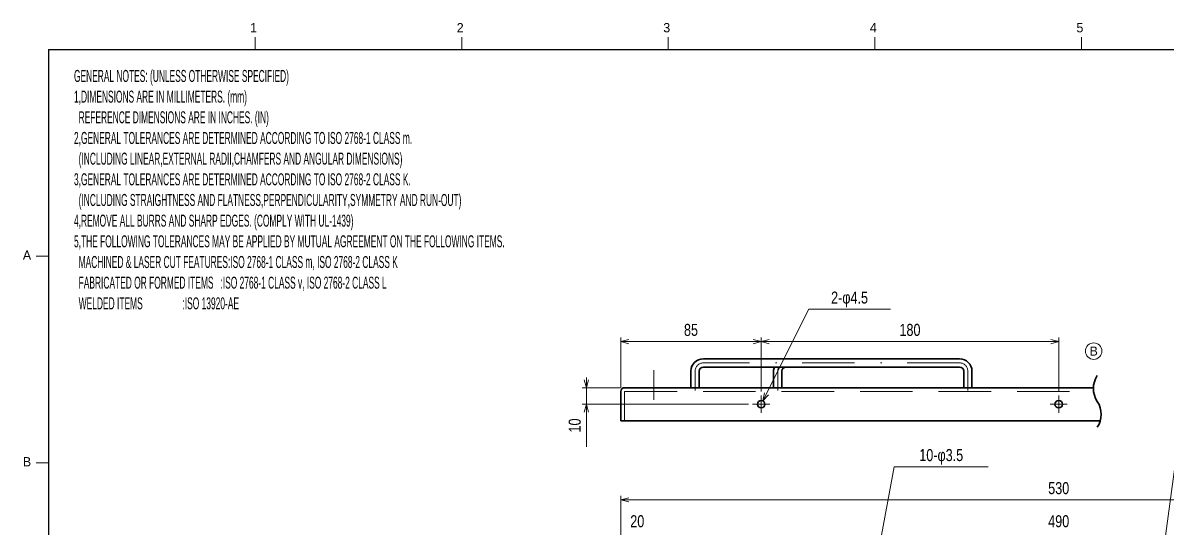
# Model space of a CAD drawing. Header units: millimetres. Extents: x 10 to 832, y 7 to 590.
# Drawn here: x 29.3 to 306.2, y 468.2 to 590.4 of the extents above; entities that cross this region are included whole.
import ezdxf
from ezdxf.enums import TextEntityAlignment as Align

# ---------------------------------------------------------------- set-up
doc = ezdxf.new("R2010")
doc.units = ezdxf.units.MM
doc.linetypes.add('DASHDOT', pattern=[25.3, 12.7, -6.3, 0, -6.3])
doc.linetypes.add('DASHED', pattern=[19, 12.7, -6.3])
for name, color, linetype in [('GR1_02', 7, 'Continuous'), ('GR1_05', 7, 'Continuous'), ('GR1_16', 7, 'Continuous'), ('図面枠B6M', 7, 'Continuous')]:
    doc.layers.add(name, color=color, linetype=linetype)
doc.styles.add('HG丸ｺﾞｼｯｸM-PRO', font='')
doc.styles.get('HG丸ｺﾞｼｯｸM-PRO').set_extended_font_data('HG丸ｺﾞｼｯｸM-PRO')

# ---------------------------------------------------------------- blocks, each defined once
blk = doc.blocks.new('BLKF023')
at = {"layer": '図面枠B6M', "color": 4, "linetype": 'Continuous', "lineweight": 13}
for p, q in [((85.5, 587), (85.5, 584)), ((135.5, 587), (135.5, 584)), ((185.5, 587), (185.5, 584)), ((235.5, 587), (235.5, 584)), ((285.5, 587), (285.5, 584)), ((32.5, 534), (35.5, 534)), ((32.5, 484), (35.5, 484))]:
    blk.add_line(p, q, dxfattribs=at)
at = {"layer": '図面枠B6M', "color": 2, "linetype": 'Continuous', "lineweight": 25}
for q in [(35.5, 15), (831.5, 584)]:
    blk.add_line((35.5, 584), q, dxfattribs=at)
at = {"layer": '図面枠B6M', "color": 4, "linetype": 'Continuous', "lineweight": 13, "style": 'HG丸ｺﾞｼｯｸM-PRO'}
for s, width, p in [('1', 1.003994, (84.29, 587.45)), ('2', 1.003994, (134.3, 587.45)), ('3', 1.003994, (184.29, 587.45)), ('4', 1.003994, (234.29, 587.45)), ('5', 1.003994, (284.29, 587.45)), ('A', 1.002405, (29.29, 532.45)), ('B', 1.004704, (29.29, 482.45))]:
    blk.add_text(s, height=2.25, dxfattribs=dict(at, width=width)).set_placement(p, align=Align.BOTTOM_LEFT)
blk = doc.blocks.new('FXTIP_ARROW_S')
at = {"color": 0, "linetype": 'Continuous', "lineweight": -2}
for q in [(-1, 0), (-0.97, 0.26), (-0.97, -0.26)]:
    blk.add_line((0, 0), q, dxfattribs=at)
blk = doc.blocks.new('BLKF258')
at = {"layer": 'GR1_02', "color": 4, "linetype": 'DASHDOT', "lineweight": 13}
for p, q in [((182, 506.44), (182, 499.23)), ((208, 500.25), (208, 496.09)), ((280, 500.25), (280, 496.09)), ((210.08, 498.17), (205.92, 498.17)), ((282.08, 498.17), (277.92, 498.17))]:
    blk.add_line(p, q, dxfattribs=at)
at = {"layer": 'GR1_02', "color": 3, "linetype": 'Continuous', "lineweight": 35}
for p, q in [((174.92, 502.17), (288.4, 502.17)), ((174, 501.25), (174, 494.17)), ((174, 494.17), (290.06, 494.17))]:
    blk.add_line(p, q, dxfattribs=at)
at = {"layer": 'GR1_02', "color": 4, "linetype": 'DASHED', "lineweight": 13}
for q in [(174.92, 494.17), (288.44, 501.25)]:
    blk.add_line((174.92, 501.25), q, dxfattribs=at)
at = {"layer": 'GR1_02', "color": 3, "linetype": 'Continuous', "lineweight": 35}
for centre in [(208, 498.17), (280, 498.17)]:
    blk.add_circle(centre, 0.9, dxfattribs=at)
blk.add_arc((174.92, 501.25), 0.92, 90, 180, dxfattribs=at)
blk = doc.blocks.new('FXTIP_ARROW_E')
at = {"color": 0, "linetype": 'Continuous', "lineweight": -2}
for q in [(-1, 0), (-0.97, 0.26), (-0.97, -0.26)]:
    blk.add_line((0, 0), q, dxfattribs=at)
blk = doc.blocks.new('BLKF259')
at = {"layer": 'GR1_05', "color": 4, "linetype": 'Continuous', "lineweight": 13}
blk.add_circle((288.47, 511.02), 2, dxfattribs=at)
at = {"layer": 'GR1_05', "color": 4, "linetype": 'Continuous', "lineweight": 13, "style": 'HG丸ｺﾞｼｯｸM-PRO', "width": 1.04272}
blk.add_text('B', height=2.18, rotation=360, dxfattribs=at).set_placement((288.47, 511.02), align=Align.MIDDLE_CENTER)
blk = doc.blocks.new('BLKF265')
at = {"layer": 'GR1_02', "color": 3, "linetype": 'Continuous', "lineweight": 35}
for p, q in [((194, 509.17), (256, 509.17)), ((194, 507.17), (256, 507.17)), ((191, 502.17), (191, 506.17)), ((193, 502.17), (193, 506.17)), ((257, 506.17), (257, 502.17)), ((259, 506.18), (259, 502.17)), ((193, 502.17), (191, 502.17)), ((259, 502.17), (257, 502.17))]:
    blk.add_line(p, q, dxfattribs=at)
blk = doc.blocks.new('BLKF264')
at = {"layer": 'GR1_02', "color": 4, "linetype": 'DASHDOT', "lineweight": 13}
for p, q in [((256, 508.17), (194, 508.17)), ((192, 501.53), (192, 506.17)), ((258, 506.17), (258, 501.53))]:
    blk.add_line(p, q, dxfattribs=at)
at = {"layer": 'GR1_02', "color": 3, "linetype": 'Continuous', "lineweight": 35}
for centre, radius, start, end in [((194, 506.17), 3, 90, 180), ((194, 506.17), 1, 90, 180), ((256, 506.17), 3, 0, 90), ((256, 506.17), 1, 0, 90)]:
    blk.add_arc(centre, radius, start, end, dxfattribs=at)
at = {"layer": 'GR1_02', "color": 4, "linetype": 'DASHDOT', "lineweight": 13}
for centre, start, end in [((194, 506.17), 90, 180), ((256, 506.17), 0, 90)]:
    blk.add_arc(centre, 2, start, end, dxfattribs=at)
at = {"layer": 'GR1_02', "color": 3, "linetype": 'Continuous', "lineweight": 35}
blk.add_blockref('BLKF265', (0, 0), dxfattribs=at)
blk = doc.blocks.new('BLKF267')
at = {"layer": 'GR1_02', "color": 3, "linetype": 'Continuous', "lineweight": 35}
for p, q in [((211, 502.17), (211, 506.17)), ((213, 502.17), (213, 506.17)), ((213, 502.17), (211, 502.17))]:
    blk.add_line(p, q, dxfattribs=at)
blk = doc.blocks.new('BLKF266')
at = {"layer": 'GR1_02', "color": 4, "linetype": 'DASHDOT', "lineweight": 13}
blk.add_line((212, 501.53), (212, 506.17), dxfattribs=at)
at = {"layer": 'GR1_02', "color": 3, "linetype": 'Continuous', "lineweight": 35}
for radius, start in [(3, 160.5288), (1, 90)]:
    blk.add_arc((214, 506.17), radius, start, 180, dxfattribs=at)
at = {"layer": 'GR1_02', "color": 4, "linetype": 'DASHDOT', "lineweight": 13}
blk.add_arc((214, 506.17), 2, 150, 180, dxfattribs=at)
at = {"layer": 'GR1_02', "color": 3, "linetype": 'Continuous', "lineweight": 35}
blk.add_blockref('BLKF267', (0, 0), dxfattribs=at)

msp = doc.modelspace()

# ---------------------------------------------------------------- linework, layer by layer
at = {"layer": 'GR1_02', "color": 3, "linetype": 'Continuous', "lineweight": 35}
for centre, start, end in [((294.08, 501.96), 146.6015, 213.3985), ((284.6, 495.71), 326.6015, 33.3985)]:
    msp.add_arc(centre, 5.68, start, end, dxfattribs=at)
at = {"layer": 'GR1_16', "color": 4, "linetype": 'Continuous', "lineweight": 13}
for p, q in [((208.4, 498.98), (219.5, 521.15)), ((219.5, 521.15), (239.26, 521.15)), ((174, 502.25), (174, 514.33)), ((174, 513.33), (208, 513.33)), ((208, 501.25), (208, 514.33)), ((208, 513.33), (280, 513.33)), ((280, 501.25), (280, 514.33)), ((165.68, 502.17), (165.68, 504.67)), ((173.92, 502.17), (164.68, 502.17)), ((165.68, 498.17), (165.68, 502.17)), ((204.92, 498.17), (164.68, 498.17)), ((165.68, 487.9), (165.68, 498.17)), ((222.15, 387.52), (240.21, 483.04)), ((240.21, 483.04), (262.93, 483.04)), ((297.11, 401.83), (308.11, 483.04)), ((174, 411.12), (174, 476.04)), ((174, 475.04), (386, 475.04))]:
    msp.add_line(p, q, dxfattribs=at)

# ---------------------------------------------------------------- block references
at = {"layer": 'GR1_02', "color": 3, "linetype": 'DASHDOT', "lineweight": 13}
msp.add_blockref('BLKF264', (0, 0), dxfattribs=at)
at = {"layer": 'GR1_02', "color": 3, "linetype": 'Continuous', "lineweight": 35}
msp.add_blockref('BLKF266', (0, 0), dxfattribs=at)
at = {"layer": 'GR1_02', "color": 4, "linetype": 'Continuous', "lineweight": 13}
msp.add_blockref('BLKF258', (0, 0), dxfattribs=at)
at = {"layer": 'GR1_05', "color": 4, "linetype": 'Continuous', "lineweight": 13}
msp.add_blockref('BLKF259', (0, 0), dxfattribs=at)
at = {"layer": 'GR1_16', "color": 4, "linetype": 'Continuous', "lineweight": 13, "xscale": 2, "yscale": 2}
for name, p, rotation in [('FXTIP_ARROW_S', (174, 513.33), 180), ('FXTIP_ARROW_E', (208, 513.33), 360), ('FXTIP_ARROW_S', (208, 513.33), 180), ('FXTIP_ARROW_E', (280, 513.33), 360), ('FXTIP_ARROW_S', (165.68, 502.17), 270), ('FXTIP_ARROW_S', (208.4, 498.98), 243.4154415980867), ('FXTIP_ARROW_E', (165.68, 498.17), 90), ('FXTIP_ARROW_S', (174, 475.04), 180)]:
    msp.add_blockref(name, p, dxfattribs=dict(at, rotation=rotation))
at = {"layer": '図面枠B6M', "color": 4, "linetype": 'Continuous', "lineweight": 13}
msp.add_blockref('BLKF023', (0, 0), dxfattribs=at)

# ---------------------------------------------------------------- texts
at = {"layer": 'GR1_16', "color": 3, "linetype": 'Continuous', "lineweight": 35, "style": 'HG丸ｺﾞｼｯｸM-PRO'}
for s, rotation, width, p in [('2-φ4.5', 360, 0.783565, (229.38, 521.65)), ('85', 0, 0.784542, (191, 513.83)), ('180', 0, 0.784542, (244, 513.83)), ('10', 90, 0.784542, (165.18, 493.03)), ('530', 0, 0.784542, (280, 475.54)), ('20', 0, 0.784542, (178, 467.54)), ('490', 0, 0.784542, (280, 467.54))]:
    msp.add_text(s, height=2.909, rotation=rotation, dxfattribs=dict(at, width=width)).set_placement(p, align=Align.BOTTOM_CENTER)
at = {"layer": 'GR1_16', "color": 3, "linetype": 'Continuous', "lineweight": 35, "style": 'HG丸ｺﾞｼｯｸM-PRO', "width": 0.78372}
msp.add_text('10-φ3.5', height=2.909, dxfattribs=at).set_placement((251.57, 483.54), align=Align.BOTTOM_CENTER)
at = {"layer": '図面枠B6M', "color": 3, "linetype": 'Continuous', "lineweight": 35, "style": 'HG丸ｺﾞｼｯｸM-PRO'}
for s, width, p in [('GENERAL NOTES: (UNLESS OTHERWISE SPECIFIED)', 0.52211, (41.67, 579.03)), ('1,DIMENSIONS ARE IN MILLIMETERS. (mm)', 0.522052, (41.67, 574.03)), ('  REFERENCE DIMENSIONS ARE IN INCHES. (IN)', 0.522009, (41.67, 569.03)), ('2,GENERAL TOLERANCES ARE DETERMINED ACCORDING TO ISO 2768-1 CLASS m.', 0.522186, (41.67, 564.03)), ('  (INCLUDING LINEAR,EXTERNAL RADII,CHAMFERS AND ANGULAR DIMENSIONS)', 0.522355, (41.67, 559.03)), ('3,GENERAL TOLERANCES ARE DETERMINED ACCORDING TO ISO 2768-2 CLASS K.', 0.52223, (41.67, 554.03)), ('  (INCLUDING STRAIGHTNESS AND FLATNESS,PERPENDICULARITY,SYMMETRY AND RUN-OUT)', 0.522087, (41.67, 549.03)), ('4,REMOVE ALL BURRS AND SHARP EDGES. (COMPLY WITH UL-1439)', 0.52235, (41.67, 544.03)), ('5,THE FOLLOWING TOLERANCES MAY BE APPLIED BY MUTUAL AGREEMENT ON THE FOLLOWING ITEMS.', 0.522482, (41.67, 539.03)), ('  MACHINED & LASER CUT FEATURES:ISO 2768-1 CLASS m, ISO 2768-2 CLASS K', 0.522369, (41.67, 534.03)), ('  FABRICATED OR FORMED ITEMS   :ISO 2768-1 CLASS v, ISO 2768-2 CLASS L', 0.522509, (41.67, 529.03)), ('  WELDED ITEMS                 :ISO 13920-AE', 0.523476, (41.67, 524.03))]:
    msp.add_text(s, height=2.9091, dxfattribs=dict(at, width=width)).set_placement(p, align=Align.TOP_LEFT)

doc.saveas('drawing.dxf')
